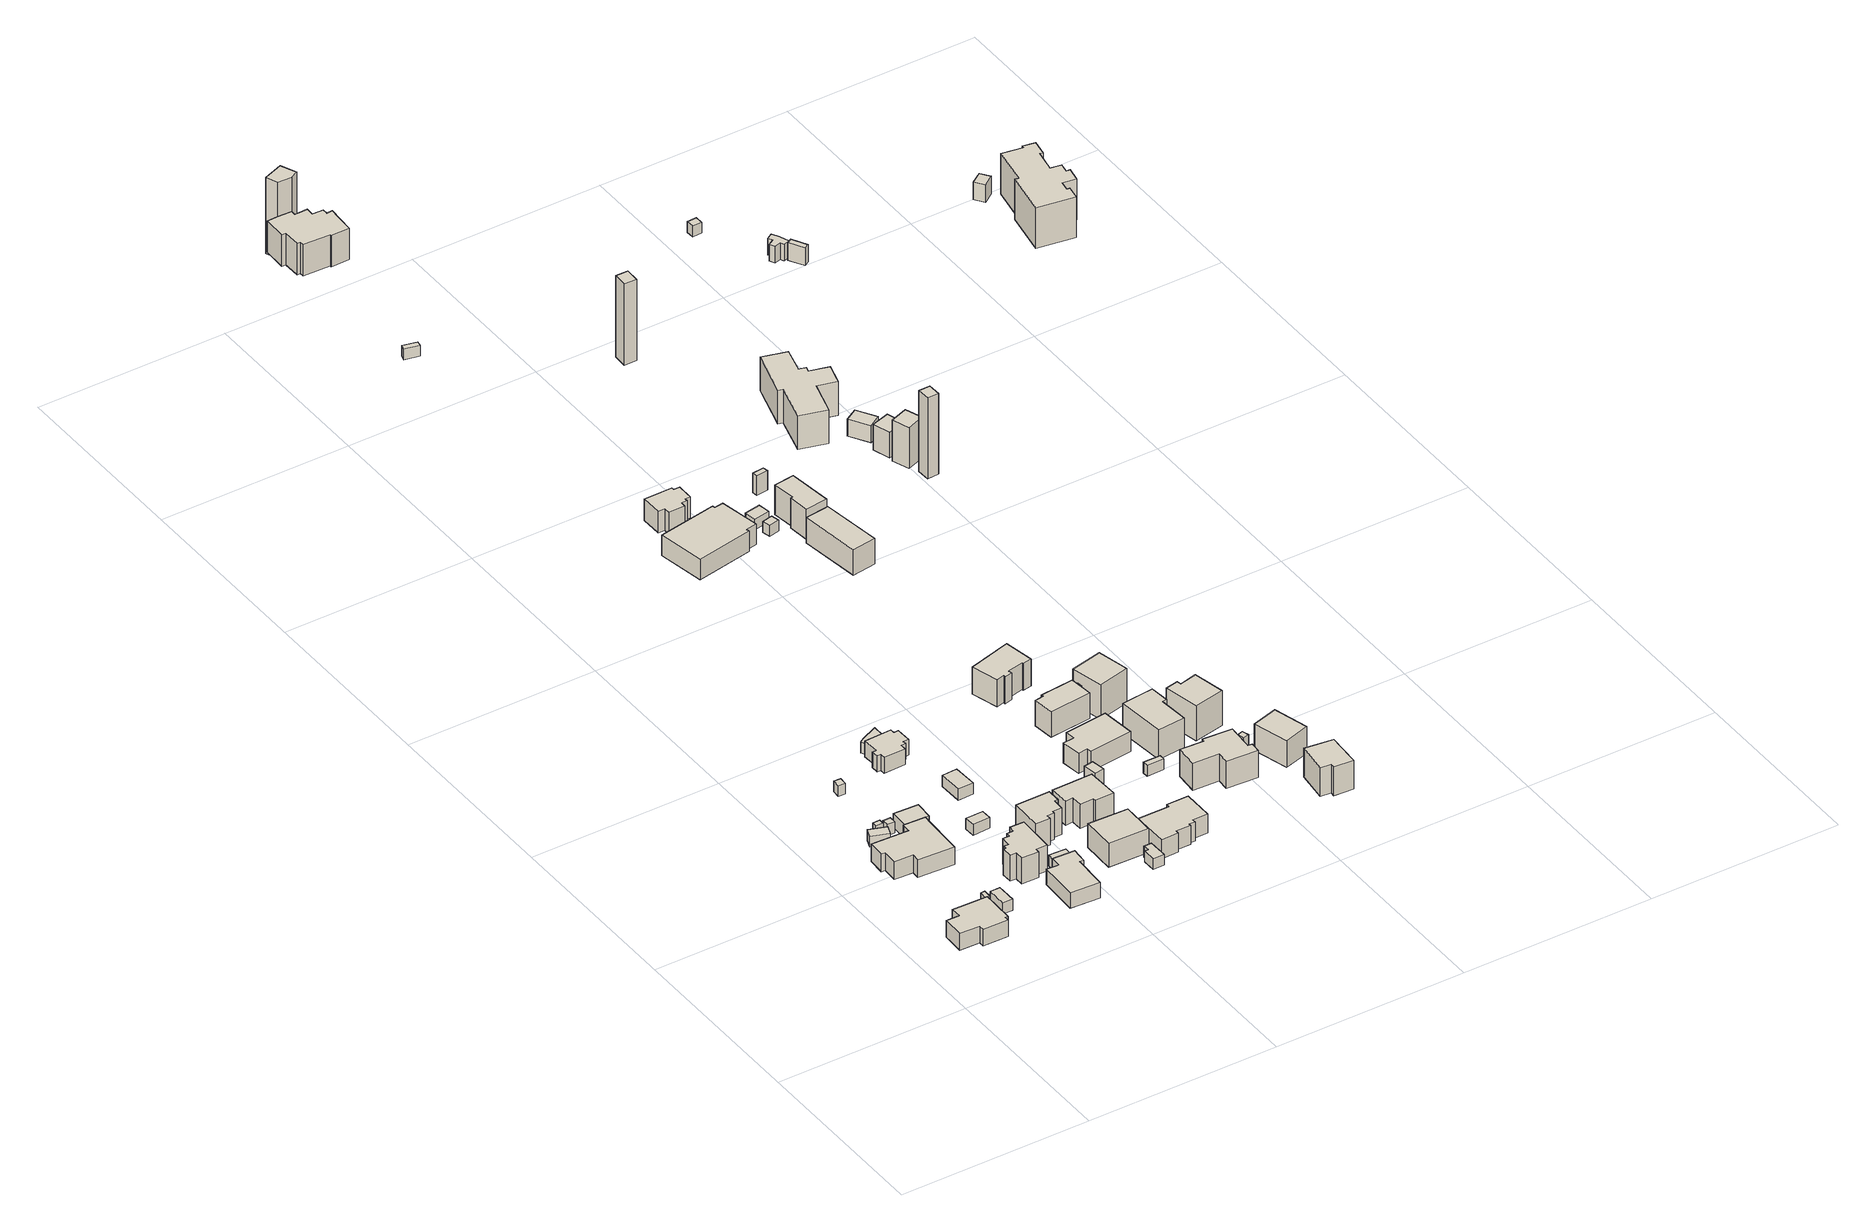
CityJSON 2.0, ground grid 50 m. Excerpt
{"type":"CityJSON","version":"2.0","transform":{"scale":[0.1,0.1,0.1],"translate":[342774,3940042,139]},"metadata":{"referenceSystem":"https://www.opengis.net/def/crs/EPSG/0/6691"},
"CityObjects":{
"building1":{"type":"Building","attributes":{"usage":"411","measuredHeight":5.8,"storeysAboveGround":1,"BuildingIDAttribute.prefecture":"14","BuildingIDAttribute.city":"14151","BuildingDetailAttribute.totalFloorArea":85.04,"BuildingDetailAttribute.buildingFootprintArea":85.04,"BuildingDetailAttribute.buildingStructureType":"601","BuildingDetailAttribute.buildingStructureOrgType":"1","BuildingDetailAttribute.orgUsage":"10","BuildingDetailAttribute.surveyYear":2015,"BuildingLandSlideRiskAttribute.description":"1","BuildingLandSlideRiskAttribute.areaType":"1"},"geometry":[{"type":"Solid","lod":"1","boundaries":[[[[0,1,2,3,4,5,6,7,8,9]],[[8,10,11,9]],[[7,12,10,8]],[[6,13,12,7]],[[5,14,13,6]],[[4,15,14,5]],[[3,16,15,4]],[[2,17,16,3]],[[1,18,17,2]],[[0,19,18,1]],[[9,11,19,0]],[[10,12,13,14,15,16,17,18,19,11]]]]}]},
"building2":{"type":"Building","attributes":{"BuildingIDAttribute.prefecture":"14","BuildingIDAttribute.city":"14151","BuildingDetailAttribute.surveyYear":2015,"BuildingLandSlideRiskAttribute.description":"1","BuildingLandSlideRiskAttribute.areaType":"1"},"geometry":[{"type":"Solid","lod":"1","boundaries":[[[[20,21,22,23]],[[22,24,25,23]],[[21,26,24,22]],[[20,27,26,21]],[[23,25,27,20]],[[24,26,27,25]]]]}]},
"building3":{"type":"Building","attributes":{"BuildingIDAttribute.prefecture":"14","BuildingIDAttribute.city":"14151","BuildingDetailAttribute.surveyYear":2015,"BuildingLandSlideRiskAttribute.description":"1","BuildingLandSlideRiskAttribute.areaType":"1"},"geometry":[{"type":"Solid","lod":"1","boundaries":[[[[28,29,30,31]],[[30,32,33,31]],[[29,34,32,30]],[[28,35,34,29]],[[31,33,35,28]],[[32,34,35,33]]]]}]},
"building4":{"type":"Building","attributes":{"usage":"411","measuredHeight":6.6,"storeysAboveGround":1,"BuildingIDAttribute.prefecture":"14","BuildingIDAttribute.city":"14151","BuildingDetailAttribute.totalFloorArea":133.47,"BuildingDetailAttribute.buildingFootprintArea":133.47,"BuildingDetailAttribute.buildingStructureType":"601","BuildingDetailAttribute.buildingStructureOrgType":"1","BuildingDetailAttribute.orgUsage":"10","BuildingDetailAttribute.surveyYear":2015,"BuildingLandSlideRiskAttribute.description":"1","BuildingLandSlideRiskAttribute.areaType":"1"},"geometry":[{"type":"Solid","lod":"1","boundaries":[[[[36,37,38,39,40,41,42,43,44,45]],[[44,46,47,45]],[[43,48,46,44]],[[42,49,48,43]],[[41,50,49,42]],[[40,51,50,41]],[[39,52,51,40]],[[38,53,52,39]],[[37,54,53,38]],[[36,55,54,37]],[[45,47,55,36]],[[46,48,49,50,51,52,53,54,55,47]]]]}]},
"building5":{"type":"Building","attributes":{"measuredHeight":3.4,"BuildingIDAttribute.prefecture":"14","BuildingIDAttribute.city":"14151","BuildingDetailAttribute.surveyYear":2015,"BuildingLandSlideRiskAttribute.description":"1","BuildingLandSlideRiskAttribute.areaType":"1"},"geometry":[{"type":"Solid","lod":"1","boundaries":[[[[56,57,58,59]],[[58,60,61,59]],[[57,62,60,58]],[[56,63,62,57]],[[59,61,63,56]],[[60,62,63,61]]]]}]},
"building6":{"type":"Building","attributes":{"BuildingIDAttribute.prefecture":"14","BuildingIDAttribute.city":"14151","BuildingDetailAttribute.surveyYear":2015,"BuildingLandSlideRiskAttribute.description":"1","BuildingLandSlideRiskAttribute.areaType":"1"},"geometry":[{"type":"Solid","lod":"1","boundaries":[[[[64,65,66,67]],[[66,68,69,67]],[[65,70,68,66]],[[64,71,70,65]],[[67,69,71,64]],[[68,70,71,69]]]]}]},
"building7":{"type":"Building","attributes":{"measuredHeight":3.3,"BuildingIDAttribute.prefecture":"14","BuildingIDAttribute.city":"14151","BuildingDetailAttribute.surveyYear":2015,"BuildingLandSlideRiskAttribute.description":"1","BuildingLandSlideRiskAttribute.areaType":"1"},"geometry":[{"type":"Solid","lod":"1","boundaries":[[[[72,73,74,75]],[[74,76,77,75]],[[73,78,76,74]],[[72,79,78,73]],[[75,77,79,72]],[[76,78,79,77]]]]}]},
"building8":{"type":"Building","attributes":{"BuildingIDAttribute.prefecture":"14","BuildingIDAttribute.city":"14151","BuildingDetailAttribute.surveyYear":2015,"BuildingLandSlideRiskAttribute.description":"1","BuildingLandSlideRiskAttribute.areaType":"1"},"geometry":[{"type":"Solid","lod":"1","boundaries":[[[[80,81,82,83]],[[82,84,85,83]],[[81,86,84,82]],[[80,87,86,81]],[[83,85,87,80]],[[84,86,87,85]]]]}]},
"building9":{"type":"Building","attributes":{"usage":"411","measuredHeight":4.3,"storeysAboveGround":1,"BuildingIDAttribute.prefecture":"14","BuildingIDAttribute.city":"14151","BuildingDetailAttribute.totalFloorArea":31.09,"BuildingDetailAttribute.buildingFootprintArea":31.09,"BuildingDetailAttribute.buildingStructureType":"610","BuildingDetailAttribute.buildingStructureOrgType":"2","BuildingDetailAttribute.orgUsage":"10","BuildingDetailAttribute.surveyYear":2015,"BuildingLandSlideRiskAttribute.description":"1","BuildingLandSlideRiskAttribute.areaType":"1"},"geometry":[{"type":"Solid","lod":"1","boundaries":[[[[88,89,90,91]],[[90,92,93,91]],[[89,94,92,90]],[[88,95,94,89]],[[91,93,95,88]],[[92,94,95,93]]]]}]},
"building10":{"type":"Building","attributes":{"usage":"411","measuredHeight":8,"storeysAboveGround":2,"BuildingIDAttribute.prefecture":"14","BuildingIDAttribute.city":"14151","BuildingDetailAttribute.totalFloorArea":107.5,"BuildingDetailAttribute.buildingFootprintArea":53.75,"BuildingDetailAttribute.buildingStructureType":"601","BuildingDetailAttribute.buildingStructureOrgType":"1","BuildingDetailAttribute.orgUsage":"10","BuildingDetailAttribute.surveyYear":2015,"BuildingLandSlideRiskAttribute.description":"1","BuildingLandSlideRiskAttribute.areaType":"1"},"geometry":[{"type":"Solid","lod":"1","boundaries":[[[[96,97,98,99,100,101,102,103,104,105,106,107,108,109,110,111]],[[110,112,113,111]],[[109,114,112,110]],[[108,115,114,109]],[[107,116,115,108]],[[106,117,116,107]],[[105,118,117,106]],[[104,119,118,105]],[[103,120,119,104]],[[102,121,120,103]],[[101,122,121,102]],[[100,123,122,101]],[[99,124,123,100]],[[98,125,124,99]],[[97,126,125,98]],[[96,127,126,97]],[[111,113,127,96]],[[112,114,115,116,117,118,119,120,121,122,123,124,125,126,127,113]]]]}]},
"building11":{"type":"Building","attributes":{"usage":"411","measuredHeight":5.1,"storeysAboveGround":1,"BuildingIDAttribute.prefecture":"14","BuildingIDAttribute.city":"14151","BuildingDetailAttribute.totalFloorArea":77.42,"BuildingDetailAttribute.buildingFootprintArea":77.42,"BuildingDetailAttribute.buildingStructureType":"601","BuildingDetailAttribute.buildingStructureOrgType":"1","BuildingDetailAttribute.orgUsage":"10","BuildingDetailAttribute.surveyYear":2015,"BuildingLandSlideRiskAttribute.description":"1","BuildingLandSlideRiskAttribute.areaType":"1"},"geometry":[{"type":"Solid","lod":"1","boundaries":[[[[128,129,130,131,132,133,134,135]],[[134,136,137,135]],[[133,138,136,134]],[[132,139,138,133]],[[131,140,139,132]],[[130,141,140,131]],[[129,142,141,130]],[[128,143,142,129]],[[135,137,143,128]],[[136,138,139,140,141,142,143,137]]]]}]},
"building12":{"type":"Building","attributes":{"BuildingIDAttribute.prefecture":"14","BuildingIDAttribute.city":"14151","BuildingDetailAttribute.surveyYear":2015,"BuildingLandSlideRiskAttribute.description":"1","BuildingLandSlideRiskAttribute.areaType":"1"},"geometry":[{"type":"Solid","lod":"1","boundaries":[[[[144,145,146,147]],[[146,148,149,147]],[[145,150,148,146]],[[144,151,150,145]],[[147,149,151,144]],[[148,150,151,149]]]]}]},
"building13":{"type":"Building","attributes":{"measuredHeight":3.3,"BuildingIDAttribute.prefecture":"14","BuildingIDAttribute.city":"14151","BuildingDetailAttribute.surveyYear":2015,"BuildingLandSlideRiskAttribute.description":"1","BuildingLandSlideRiskAttribute.areaType":"1"},"geometry":[{"type":"Solid","lod":"1","boundaries":[[[[152,153,154,155]],[[154,156,157,155]],[[153,158,156,154]],[[152,159,158,153]],[[155,157,159,152]],[[156,158,159,157]]]]}]},
"building14":{"type":"Building","attributes":{"usage":"411","measuredHeight":5.2,"storeysAboveGround":1,"BuildingIDAttribute.prefecture":"14","BuildingIDAttribute.city":"14151","BuildingDetailAttribute.totalFloorArea":46.39,"BuildingDetailAttribute.buildingFootprintArea":46.39,"BuildingDetailAttribute.buildingStructureType":"601","BuildingDetailAttribute.buildingStructureOrgType":"1","BuildingDetailAttribute.orgUsage":"10","BuildingDetailAttribute.surveyYear":2015,"BuildingLandSlideRiskAttribute.description":"1","BuildingLandSlideRiskAttribute.areaType":"1"},"geometry":[{"type":"Solid","lod":"1","boundaries":[[[[160,161,162,163,164,165,166,167,168,169,170,171,172,173]],[[172,174,175,173]],[[171,176,174,172]],[[170,177,176,171]],[[169,178,177,170]],[[168,179,178,169]],[[167,180,179,168]],[[166,181,180,167]],[[165,182,181,166]],[[164,183,182,165]],[[163,184,183,164]],[[162,185,184,163]],[[161,186,185,162]],[[160,187,186,161]],[[173,175,187,160]],[[174,176,177,178,179,180,181,182,183,184,185,186,187,175]]]]}]},
"building15":{"type":"Building","attributes":{"BuildingIDAttribute.prefecture":"14","BuildingIDAttribute.city":"14151","BuildingDetailAttribute.surveyYear":2015,"BuildingLandSlideRiskAttribute.description":"1","BuildingLandSlideRiskAttribute.areaType":"1"},"geometry":[{"type":"Solid","lod":"1","boundaries":[[[[188,189,190,191,192]],[[191,193,194,192]],[[190,195,193,191]],[[189,196,195,190]],[[188,197,196,189]],[[192,194,197,188]],[[193,195,196,197,194]]]]}]},
"building16":{"type":"Building","attributes":{"usage":"411","measuredHeight":3.3,"storeysAboveGround":1,"BuildingIDAttribute.prefecture":"14","BuildingIDAttribute.city":"14151","BuildingDetailAttribute.totalFloorArea":20.51,"BuildingDetailAttribute.buildingFootprintArea":20.51,"BuildingDetailAttribute.buildingStructureType":"601","BuildingDetailAttribute.buildingStructureOrgType":"1","BuildingDetailAttribute.orgUsage":"10","BuildingDetailAttribute.surveyYear":2015,"BuildingLandSlideRiskAttribute.description":"1","BuildingLandSlideRiskAttribute.areaType":"1"},"geometry":[{"type":"Solid","lod":"1","boundaries":[[[[198,199,200,201]],[[200,202,203,201]],[[199,204,202,200]],[[198,205,204,199]],[[201,203,205,198]],[[202,204,205,203]]]]}]},
"building17":{"type":"Building","attributes":{"usage":"411","measuredHeight":8.1,"storeysAboveGround":2,"BuildingIDAttribute.prefecture":"14","BuildingIDAttribute.city":"14151","BuildingDetailAttribute.totalFloorArea":90.19,"BuildingDetailAttribute.buildingFootprintArea":45.09,"BuildingDetailAttribute.buildingStructureType":"601","BuildingDetailAttribute.buildingStructureOrgType":"1","BuildingDetailAttribute.orgUsage":"10","BuildingDetailAttribute.surveyYear":2015,"BuildingLandSlideRiskAttribute.description":"1","BuildingLandSlideRiskAttribute.areaType":"1"},"geometry":[{"type":"Solid","lod":"1","boundaries":[[[[206,207,208,209,210,211,212,213,214,215]],[[214,216,217,215]],[[213,218,216,214]],[[212,219,218,213]],[[211,220,219,212]],[[210,221,220,211]],[[209,222,221,210]],[[208,223,222,209]],[[207,224,223,208]],[[206,225,224,207]],[[215,217,225,206]],[[216,218,219,220,221,222,223,224,225,217]]]]}]},
"building18":{"type":"Building","attributes":{"usage":"411","measuredHeight":7.7,"storeysAboveGround":2,"BuildingIDAttribute.prefecture":"14","BuildingIDAttribute.city":"14151","BuildingDetailAttribute.totalFloorArea":128.65,"BuildingDetailAttribute.buildingFootprintArea":64.32,"BuildingDetailAttribute.buildingStructureType":"601","BuildingDetailAttribute.buildingStructureOrgType":"1","BuildingDetailAttribute.orgUsage":"10","BuildingDetailAttribute.surveyYear":2015,"BuildingLandSlideRiskAttribute.description":"1","BuildingLandSlideRiskAttribute.areaType":"1"},"geometry":[{"type":"Solid","lod":"1","boundaries":[[[[226,227,228,229]],[[228,230,231,229]],[[227,232,230,228]],[[226,233,232,227]],[[229,231,233,226]],[[230,232,233,231]]]]}]},
"building19":{"type":"Building","attributes":{"BuildingIDAttribute.prefecture":"14","BuildingIDAttribute.city":"14151","BuildingDetailAttribute.surveyYear":2015,"BuildingLandSlideRiskAttribute.description":"1","BuildingLandSlideRiskAttribute.areaType":"1"},"geometry":[{"type":"Solid","lod":"1","boundaries":[[[[234,235,236,237,238,239]],[[238,240,241,239]],[[237,242,240,238]],[[236,243,242,237]],[[235,244,243,236]],[[234,245,244,235]],[[239,241,245,234]],[[240,242,243,244,245,241]]]]}]},
"building20":{"type":"Building","attributes":{"usage":"411","measuredHeight":8.2,"storeysAboveGround":2,"BuildingIDAttribute.prefecture":"14","BuildingIDAttribute.city":"14151","BuildingDetailAttribute.totalFloorArea":113.81,"BuildingDetailAttribute.buildingFootprintArea":56.91,"BuildingDetailAttribute.buildingStructureType":"601","BuildingDetailAttribute.buildingStructureOrgType":"1","BuildingDetailAttribute.orgUsage":"10","BuildingDetailAttribute.surveyYear":2015,"BuildingLandSlideRiskAttribute.description":"1","BuildingLandSlideRiskAttribute.areaType":"1"},"geometry":[{"type":"Solid","lod":"1","boundaries":[[[[246,247,248,249,250,251,252,253]],[[252,254,255,253]],[[251,256,254,252]],[[250,257,256,251]],[[249,258,257,250]],[[248,259,258,249]],[[247,260,259,248]],[[246,261,260,247]],[[253,255,261,246]],[[254,256,257,258,259,260,261,255]]]]}]},
"building21":{"type":"Building","attributes":{"usage":"411","measuredHeight":6.4,"storeysAboveGround":1,"BuildingIDAttribute.prefecture":"14","BuildingIDAttribute.city":"14151","BuildingDetailAttribute.totalFloorArea":102.02,"BuildingDetailAttribute.buildingFootprintArea":102.02,"BuildingDetailAttribute.buildingStructureType":"601","BuildingDetailAttribute.buildingStructureOrgType":"1","BuildingDetailAttribute.orgUsage":"10","BuildingDetailAttribute.surveyYear":2015,"BuildingLandSlideRiskAttribute.description":"1","BuildingLandSlideRiskAttribute.areaType":"1"},"geometry":[{"type":"Solid","lod":"1","boundaries":[[[[262,263,264,265,266,267,268,269,270,271,272,273]],[[272,274,275,273]],[[271,276,274,272]],[[270,277,276,271]],[[269,278,277,270]],[[268,279,278,269]],[[267,280,279,268]],[[266,281,280,267]],[[265,282,281,266]],[[264,283,282,265]],[[263,284,283,264]],[[262,285,284,263]],[[273,275,285,262]],[[274,276,277,278,279,280,281,282,283,284,285,275]]]]}]},
"building22":{"type":"Building","attributes":{"measuredHeight":4.8,"BuildingIDAttribute.prefecture":"14","BuildingIDAttribute.city":"14151","BuildingDetailAttribute.surveyYear":2015,"BuildingLandSlideRiskAttribute.description":"1","BuildingLandSlideRiskAttribute.areaType":"1"},"geometry":[{"type":"Solid","lod":"1","boundaries":[[[[286,287,288,289]],[[288,290,291,289]],[[287,292,290,288]],[[286,293,292,287]],[[289,291,293,286]],[[290,292,293,291]]]]}]},
"building23":{"type":"Building","attributes":{"usage":"411","measuredHeight":8.5,"storeysAboveGround":1,"BuildingIDAttribute.prefecture":"14","BuildingIDAttribute.city":"14151","BuildingDetailAttribute.totalFloorArea":174.91,"BuildingDetailAttribute.buildingFootprintArea":174.91,"BuildingDetailAttribute.buildingStructureType":"601","BuildingDetailAttribute.buildingStructureOrgType":"1","BuildingDetailAttribute.orgUsage":"10","BuildingDetailAttribute.surveyYear":2015,"BuildingLandSlideRiskAttribute.description":"1","BuildingLandSlideRiskAttribute.areaType":"1"},"geometry":[{"type":"Solid","lod":"1","boundaries":[[[[294,295,296,297,298,299,300,301]],[[300,302,303,301]],[[299,304,302,300]],[[298,305,304,299]],[[297,306,305,298]],[[296,307,306,297]],[[295,308,307,296]],[[294,309,308,295]],[[301,303,309,294]],[[302,304,305,306,307,308,309,303]]]]}]},
"building24":{"type":"Building","attributes":{"usage":"411","measuredHeight":6.8,"storeysAboveGround":2,"BuildingIDAttribute.prefecture":"14","BuildingIDAttribute.city":"14151","BuildingDetailAttribute.totalFloorArea":142.17,"BuildingDetailAttribute.buildingFootprintArea":71.08,"BuildingDetailAttribute.buildingStructureType":"601","BuildingDetailAttribute.buildingStructureOrgType":"1","BuildingDetailAttribute.orgUsage":"10","BuildingDetailAttribute.surveyYear":2015,"BuildingLandSlideRiskAttribute.description":"1","BuildingLandSlideRiskAttribute.areaType":"1"},"geometry":[{"type":"Solid","lod":"1","boundaries":[[[[310,311,312,313,314,315,316,317]],[[316,318,319,317]],[[315,320,318,316]],[[314,321,320,315]],[[313,322,321,314]],[[312,323,322,313]],[[311,324,323,312]],[[310,325,324,311]],[[317,319,325,310]],[[318,320,321,322,323,324,325,319]]]]}]},
"building25":{"type":"Building","attributes":{"usage":"411","measuredHeight":6.7,"storeysAboveGround":1,"BuildingIDAttribute.prefecture":"14","BuildingIDAttribute.city":"14151","BuildingDetailAttribute.totalFloorArea":45.61,"BuildingDetailAttribute.buildingFootprintArea":45.61,"BuildingDetailAttribute.buildingStructureType":"601","BuildingDetailAttribute.buildingStructureOrgType":"1","BuildingDetailAttribute.orgUsage":"10","BuildingDetailAttribute.surveyYear":2015,"BuildingLandSlideRiskAttribute.description":"1","BuildingLandSlideRiskAttribute.areaType":"1"},"geometry":[{"type":"Solid","lod":"1","boundaries":[[[[326,327,328,329,330,331,332,333,334,335,336,337]],[[336,338,339,337]],[[335,340,338,336]],[[334,341,340,335]],[[333,342,341,334]],[[332,343,342,333]],[[331,344,343,332]],[[330,345,344,331]],[[329,346,345,330]],[[328,347,346,329]],[[327,348,347,328]],[[326,349,348,327]],[[337,339,349,326]],[[338,340,341,342,343,344,345,346,347,348,349,339]]]]}]},
"building26":{"type":"Building","attributes":{"BuildingIDAttribute.prefecture":"14","BuildingIDAttribute.city":"14151","BuildingDetailAttribute.surveyYear":2015,"BuildingLandSlideRiskAttribute.description":"1","BuildingLandSlideRiskAttribute.areaType":"1"},"geometry":[{"type":"Solid","lod":"1","boundaries":[[[[350,351,352,353]],[[352,354,355,353]],[[351,356,354,352]],[[350,357,356,351]],[[353,355,357,350]],[[354,356,357,355]]]]}]},
"building27":{"type":"Building","attributes":{"usage":"411","measuredHeight":7.5,"storeysAboveGround":2,"BuildingIDAttribute.prefecture":"14","BuildingIDAttribute.city":"14151","BuildingDetailAttribute.totalFloorArea":95.66,"BuildingDetailAttribute.buildingFootprintArea":47.83,"BuildingDetailAttribute.buildingStructureType":"601","BuildingDetailAttribute.buildingStructureOrgType":"1","BuildingDetailAttribute.orgUsage":"10","BuildingDetailAttribute.surveyYear":2015,"BuildingLandSlideRiskAttribute.description":"1","BuildingLandSlideRiskAttribute.areaType":"1"},"geometry":[{"type":"Solid","lod":"1","boundaries":[[[[358,359,360,361,362,363]],[[362,364,365,363]],[[361,366,364,362]],[[360,367,366,361]],[[359,368,367,360]],[[358,369,368,359]],[[363,365,369,358]],[[364,366,367,368,369,365]]]]}]},
"building28":{"type":"Building","attributes":{"BuildingIDAttribute.prefecture":"14","BuildingIDAttribute.city":"14151","BuildingDetailAttribute.surveyYear":2015,"BuildingLandSlideRiskAttribute.description":"1","BuildingLandSlideRiskAttribute.areaType":"1"},"geometry":[{"type":"Solid","lod":"1","boundaries":[[[[370,371,372,373]],[[372,374,375,373]],[[371,376,374,372]],[[370,377,376,371]],[[373,375,377,370]],[[374,376,377,375]]]]}]},
"building29":{"type":"Building","attributes":{"usage":"411","measuredHeight":8.3,"storeysAboveGround":2,"BuildingIDAttribute.prefecture":"14","BuildingIDAttribute.city":"14151","BuildingDetailAttribute.totalFloorArea":118.28,"BuildingDetailAttribute.buildingFootprintArea":59.14,"BuildingDetailAttribute.buildingStructureType":"601","BuildingDetailAttribute.buildingStructureOrgType":"1","BuildingDetailAttribute.orgUsage":"10","BuildingDetailAttribute.surveyYear":2015,"BuildingLandSlideRiskAttribute.description":"1","BuildingLandSlideRiskAttribute.areaType":"1"},"geometry":[{"type":"Solid","lod":"1","boundaries":[[[[378,379,380,381,382,383,384,385,386,387]],[[386,388,389,387]],[[385,390,388,386]],[[384,391,390,385]],[[383,392,391,384]],[[382,393,392,383]],[[381,394,393,382]],[[380,395,394,381]],[[379,396,395,380]],[[378,397,396,379]],[[387,389,397,378]],[[388,390,391,392,393,394,395,396,397,389]]]]}]},
"building30":{"type":"Building","attributes":{"measuredHeight":5.6,"BuildingIDAttribute.prefecture":"14","BuildingIDAttribute.city":"14151","BuildingDetailAttribute.surveyYear":2015,"BuildingLandSlideRiskAttribute.description":"1","BuildingLandSlideRiskAttribute.areaType":"1"},"geometry":[{"type":"Solid","lod":"1","boundaries":[[[[398,399,400,401]],[[400,402,403,401]],[[399,404,402,400]],[[398,405,404,399]],[[401,403,405,398]],[[402,404,405,403]]]]}]},
"building31":{"type":"Building","attributes":{"BuildingIDAttribute.prefecture":"14","BuildingIDAttribute.city":"14151","BuildingDetailAttribute.surveyYear":2015,"BuildingLandSlideRiskAttribute.description":"1","BuildingLandSlideRiskAttribute.areaType":"1"},"geometry":[{"type":"Solid","lod":"1","boundaries":[[[[406,407,408,409]],[[408,410,411,409]],[[407,412,410,408]],[[406,413,412,407]],[[409,411,413,406]],[[410,412,413,411]]]]}]},
"building32":{"type":"Building","attributes":{"BuildingIDAttribute.prefecture":"14","BuildingIDAttribute.city":"14151","BuildingDetailAttribute.surveyYear":2015,"BuildingLandSlideRiskAttribute.description":"1","BuildingLandSlideRiskAttribute.areaType":"1"},"geometry":[{"type":"Solid","lod":"1","boundaries":[[[[414,415,416,417]],[[416,418,419,417]],[[415,420,418,416]],[[414,421,420,415]],[[417,419,421,414]],[[418,420,421,419]]]]}]},
"building33":{"type":"Building","attributes":{"usage":"411","measuredHeight":9.1,"storeysAboveGround":2,"BuildingIDAttribute.prefecture":"14","BuildingIDAttribute.city":"14151","BuildingDetailAttribute.totalFloorArea":160.65,"BuildingDetailAttribute.buildingFootprintArea":80.33,"BuildingDetailAttribute.buildingStructureType":"601","BuildingDetailAttribute.buildingStructureOrgType":"1","BuildingDetailAttribute.orgUsage":"10","BuildingDetailAttribute.surveyYear":2015,"BuildingLandSlideRiskAttribute.description":"1","BuildingLandSlideRiskAttribute.areaType":"1"},"geometry":[{"type":"Solid","lod":"1","boundaries":[[[[422,423,424,425,426,427,428,429,430,431]],[[430,432,433,431]],[[429,434,432,430]],[[428,435,434,429]],[[427,436,435,428]],[[426,437,436,427]],[[425,438,437,426]],[[424,439,438,425]],[[423,440,439,424]],[[422,441,440,423]],[[431,433,441,422]],[[432,434,435,436,437,438,439,440,441,433]]]]}]},
"building34":{"type":"Building","attributes":{"usage":"411","measuredHeight":8.9,"storeysAboveGround":2,"BuildingIDAttribute.prefecture":"14","BuildingIDAttribute.city":"14151","BuildingDetailAttribute.totalFloorArea":140.61,"BuildingDetailAttribute.buildingFootprintArea":70.31,"BuildingDetailAttribute.buildingStructureType":"601","BuildingDetailAttribute.buildingStructureOrgType":"1","BuildingDetailAttribute.orgUsage":"10","BuildingDetailAttribute.surveyYear":2015,"BuildingLandSlideRiskAttribute.description":"1","BuildingLandSlideRiskAttribute.areaType":"1"},"geometry":[{"type":"Solid","lod":"1","boundaries":[[[[442,443,444,445,446,447]],[[446,448,449,447]],[[445,450,448,446]],[[444,451,450,445]],[[443,452,451,444]],[[442,453,452,443]],[[447,449,453,442]],[[448,450,451,452,453,449]]]]}]},
"building35":{"type":"Building","attributes":{"usage":"411","measuredHeight":17,"storeysAboveGround":1,"BuildingIDAttribute.prefecture":"14","BuildingIDAttribute.city":"14151","BuildingDetailAttribute.totalFloorArea":114.6,"BuildingDetailAttribute.buildingFootprintArea":114.6,"BuildingDetailAttribute.buildingStructureType":"601","BuildingDetailAttribute.buildingStructureOrgType":"1","BuildingDetailAttribute.orgUsage":"10","BuildingDetailAttribute.surveyYear":2015,"BuildingLandSlideRiskAttribute.description":"1","BuildingLandSlideRiskAttribute.areaType":"1"},"geometry":[{"type":"Solid","lod":"1","boundaries":[[[[454,455,456,457,458,459,460,461,462,463,464,465,466,467,468,469,470]],[[469,471,472,470]],[[468,473,471,469]],[[467,474,473,468]],[[466,475,474,467]],[[465,476,475,466]],[[464,477,476,465]],[[463,478,477,464]],[[462,479,478,463]],[[461,480,479,462]],[[460,481,480,461]],[[459,482,481,460]],[[458,483,482,459]],[[457,484,483,458]],[[456,485,484,457]],[[455,486,485,456]],[[454,487,486,455]],[[470,472,487,454]],[[471,473,474,475,476,477,478,479,480,481,482,483,484,485,486,487,472]]]]}]},
"building36":{"type":"Building","attributes":{"measuredHeight":23,"BuildingIDAttribute.prefecture":"14","BuildingIDAttribute.city":"14151","BuildingDetailAttribute.surveyYear":2015,"BuildingLandSlideRiskAttribute.description":"1","BuildingLandSlideRiskAttribute.areaType":"1"},"geometry":[{"type":"Solid","lod":"1","boundaries":[[[[488,489,490,491,492]],[[491,493,494,492]],[[490,495,493,491]],[[489,496,495,490]],[[488,497,496,489]],[[492,494,497,488]],[[493,495,496,497,494]]]]}]},
"building37":{"type":"Building","attributes":{"usage":"411","measuredHeight":10.1,"storeysAboveGround":2,"BuildingIDAttribute.prefecture":"14","BuildingIDAttribute.city":"14151","BuildingDetailAttribute.totalFloorArea":129.8,"BuildingDetailAttribute.buildingFootprintArea":64.9,"BuildingDetailAttribute.buildingStructureType":"601","BuildingDetailAttribute.buildingStructureOrgType":"1","BuildingDetailAttribute.orgUsage":"10","BuildingDetailAttribute.surveyYear":2015,"BuildingLandSlideRiskAttribute.description":"1","BuildingLandSlideRiskAttribute.areaType":"1"},"geometry":[{"type":"Solid","lod":"1","boundaries":[[[[498,499,500,501]],[[500,502,503,501]],[[499,504,502,500]],[[498,505,504,499]],[[501,503,505,498]],[[502,504,505,503]]]]}]},
"building38":{"type":"Building","attributes":{"usage":"451","measuredHeight":12,"storeysAboveGround":1,"BuildingIDAttribute.prefecture":"14","BuildingIDAttribute.city":"14151","BuildingDetailAttribute.totalFloorArea":85.87,"BuildingDetailAttribute.buildingFootprintArea":85.87,"BuildingDetailAttribute.buildingStructureType":"601","BuildingDetailAttribute.buildingStructureOrgType":"1","BuildingDetailAttribute.orgUsage":"200","BuildingDetailAttribute.surveyYear":2015,"BuildingLandSlideRiskAttribute.description":"1","BuildingLandSlideRiskAttribute.areaType":"1"},"geometry":[{"type":"Solid","lod":"1","boundaries":[[[[506,507,508,509]],[[508,510,511,509]],[[507,512,510,508]],[[506,513,512,507]],[[509,511,513,506]],[[510,512,513,511]]]]}]},
"building39":{"type":"Building","attributes":{"usage":"451","measuredHeight":14.9,"storeysAboveGround":1,"BuildingIDAttribute.prefecture":"14","BuildingIDAttribute.city":"14151","BuildingDetailAttribute.totalFloorArea":51.66,"BuildingDetailAttribute.buildingFootprintArea":51.66,"BuildingDetailAttribute.buildingStructureType":"601","BuildingDetailAttribute.buildingStructureOrgType":"1","BuildingDetailAttribute.orgUsage":"200","BuildingDetailAttribute.surveyYear":2015,"BuildingLandSlideRiskAttribute.description":"1","BuildingLandSlideRiskAttribute.areaType":"1"},"geometry":[{"type":"Solid","lod":"1","boundaries":[[[[514,515,516,517,518,519]],[[518,520,521,519]],[[517,522,520,518]],[[516,523,522,517]],[[515,524,523,516]],[[514,525,524,515]],[[519,521,525,514]],[[520,522,523,524,525,521]]]]}]},
"building40":{"type":"Building","attributes":{"usage":"411","measuredHeight":10.4,"storeysAboveGround":2,"BuildingIDAttribute.prefecture":"14","BuildingIDAttribute.city":"14151","BuildingDetailAttribute.totalFloorArea":122.5,"BuildingDetailAttribute.buildingFootprintArea":61.25,"BuildingDetailAttribute.buildingStructureType":"601","BuildingDetailAttribute.buildingStructureOrgType":"1","BuildingDetailAttribute.orgUsage":"10","BuildingDetailAttribute.surveyYear":2015,"BuildingLandSlideRiskAttribute.description":"1","BuildingLandSlideRiskAttribute.areaType":"1"},"geometry":[{"type":"Solid","lod":"1","boundaries":[[[[526,527,528,529,530,531]],[[530,532,533,531]],[[529,534,532,530]],[[528,535,534,529]],[[527,536,535,528]],[[526,537,536,527]],[[531,533,537,526]],[[532,534,535,536,537,533]]]]}]},
"building41":{"type":"Building","attributes":{"measuredHeight":6.3,"BuildingIDAttribute.prefecture":"14","BuildingIDAttribute.city":"14151","BuildingDetailAttribute.surveyYear":2015,"BuildingLandSlideRiskAttribute.description":"1","BuildingLandSlideRiskAttribute.areaType":"1"},"geometry":[{"type":"Solid","lod":"1","boundaries":[[[[538,539,540,541]],[[540,542,543,541]],[[539,544,542,540]],[[538,545,544,539]],[[541,543,545,538]],[[542,544,545,543]]]]}]},
"building42":{"type":"Building","attributes":{"BuildingIDAttribute.prefecture":"14","BuildingIDAttribute.city":"14151","BuildingDetailAttribute.surveyYear":2015,"BuildingLandSlideRiskAttribute.description":"1","BuildingLandSlideRiskAttribute.areaType":"1"},"geometry":[{"type":"Solid","lod":"1","boundaries":[[[[546,547,548,549]],[[548,550,551,549]],[[547,552,550,548]],[[546,553,552,547]],[[549,551,553,546]],[[550,552,553,551]]]]}]},
"building43":{"type":"Building","attributes":{"usage":"411","measuredHeight":9.6,"storeysAboveGround":2,"BuildingIDAttribute.prefecture":"14","BuildingIDAttribute.city":"14151","BuildingDetailAttribute.totalFloorArea":95.29,"BuildingDetailAttribute.buildingFootprintArea":47.65,"BuildingDetailAttribute.buildingStructureType":"601","BuildingDetailAttribute.buildingStructureOrgType":"1","BuildingDetailAttribute.orgUsage":"10","BuildingDetailAttribute.surveyYear":2015,"BuildingLandSlideRiskAttribute.description":"1","BuildingLandSlideRiskAttribute.areaType":"1"},"geometry":[{"type":"Solid","lod":"1","boundaries":[[[[554,555,556,557,558,559]],[[558,560,561,559]],[[557,562,560,558]],[[556,563,562,557]],[[555,564,563,556]],[[554,565,564,555]],[[559,561,565,554]],[[560,562,563,564,565,561]]]]}]},
"building44":{"type":"Building","attributes":{"usage":"411","measuredHeight":8,"storeysAboveGround":2,"BuildingIDAttribute.prefecture":"14","BuildingIDAttribute.city":"14151","BuildingDetailAttribute.totalFloorArea":92.55,"BuildingDetailAttribute.buildingFootprintArea":46.27,"BuildingDetailAttribute.buildingStructureType":"601","BuildingDetailAttribute.buildingStructureOrgType":"1","BuildingDetailAttribute.orgUsage":"10","BuildingDetailAttribute.surveyYear":2015,"BuildingLandSlideRiskAttribute.description":"1","BuildingLandSlideRiskAttribute.areaType":"1"},"geometry":[{"type":"Solid","lod":"1","boundaries":[[[[566,567,568,569]],[[568,570,571,569]],[[567,572,570,568]],[[566,573,572,567]],[[569,571,573,566]],[[570,572,573,571]]]]}]},
"building45":{"type":"Building","attributes":{"measuredHeight":24.7,"BuildingIDAttribute.prefecture":"14","BuildingIDAttribute.city":"14151","BuildingDetailAttribute.surveyYear":2015,"BuildingLandSlideRiskAttribute.description":"1","BuildingLandSlideRiskAttribute.areaType":"1"},"geometry":[{"type":"Solid","lod":"1","boundaries":[[[[574,575,576,577]],[[576,578,579,577]],[[575,580,578,576]],[[574,581,580,575]],[[577,579,581,574]],[[578,580,581,579]]]]}]},
"building46":{"type":"Building","attributes":{"usage":"431","measuredHeight":10.5,"storeysAboveGround":1,"BuildingIDAttribute.prefecture":"14","BuildingIDAttribute.city":"14151","BuildingDetailAttribute.totalFloorArea":140.52,"BuildingDetailAttribute.buildingFootprintArea":140.52,"BuildingDetailAttribute.buildingStructureType":"601","BuildingDetailAttribute.buildingStructureOrgType":"1","BuildingDetailAttribute.orgUsage":"143","BuildingDetailAttribute.surveyYear":2015,"BuildingLandSlideRiskAttribute.description":"1","BuildingLandSlideRiskAttribute.areaType":"1"},"geometry":[{"type":"Solid","lod":"1","boundaries":[[[[582,583,584,585,586,587,588,589,590,591,592,593]],[[592,594,595,593]],[[591,596,594,592]],[[590,597,596,591]],[[589,598,597,590]],[[588,599,598,589]],[[587,600,599,588]],[[586,601,600,587]],[[585,602,601,586]],[[584,603,602,585]],[[583,604,603,584]],[[582,605,604,583]],[[593,595,605,582]],[[594,596,597,598,599,600,601,602,603,604,605,595]]]]}]},
"building47":{"type":"Building","attributes":{"measuredHeight":5.6,"BuildingIDAttribute.prefecture":"14","BuildingIDAttribute.city":"14151","BuildingDetailAttribute.surveyYear":2015,"BuildingLandSlideRiskAttribute.description":"1","BuildingLandSlideRiskAttribute.areaType":"1"},"geometry":[{"type":"Solid","lod":"1","boundaries":[[[[606,607,608,609]],[[608,610,611,609]],[[607,612,610,608]],[[606,613,612,607]],[[609,611,613,606]],[[610,612,613,611]]]]}]},
"building48":{"type":"Building","attributes":{"measuredHeight":28.5,"BuildingIDAttribute.prefecture":"14","BuildingIDAttribute.city":"14151","BuildingDetailAttribute.surveyYear":2015,"BuildingLandSlideRiskAttribute.description":"1","BuildingLandSlideRiskAttribute.areaType":"1"},"geometry":[{"type":"Solid","lod":"1","boundaries":[[[[614,615,616,617]],[[616,618,619,617]],[[615,620,618,616]],[[614,621,620,615]],[[617,619,621,614]],[[618,620,621,619]]]]}]},
"building49":{"type":"Building","attributes":{"measuredHeight":9.8,"BuildingIDAttribute.prefecture":"14","BuildingIDAttribute.city":"14151","BuildingDetailAttribute.surveyYear":2015,"BuildingLandSlideRiskAttribute.description":"1","BuildingLandSlideRiskAttribute.areaType":"1"},"geometry":[{"type":"Solid","lod":"1","boundaries":[[[[622,623,624,625]],[[624,626,627,625]],[[623,628,626,624]],[[622,629,628,623]],[[625,627,629,622]],[[626,628,629,627]]]]}]},
"building50":{"type":"Building","attributes":{"measuredHeight":15.8,"BuildingIDAttribute.prefecture":"14","BuildingIDAttribute.city":"14151","BuildingDetailAttribute.surveyYear":2015,"BuildingLandSlideRiskAttribute.description":"1","BuildingLandSlideRiskAttribute.areaType":"1"},"geometry":[{"type":"Solid","lod":"1","boundaries":[[[[630,631,632,633]],[[632,634,635,633]],[[631,636,634,632]],[[630,637,636,631]],[[633,635,637,630]],[[634,636,637,635]]]]}]},
"building51":{"type":"Building","attributes":{"measuredHeight":3.2,"BuildingIDAttribute.prefecture":"14","BuildingIDAttribute.city":"14151","BuildingDetailAttribute.surveyYear":2015,"BuildingLandSlideRiskAttribute.description":"1","BuildingLandSlideRiskAttribute.areaType":"1"},"geometry":[{"type":"Solid","lod":"1","boundaries":[[[[638,639,640,641]],[[640,642,643,641]],[[639,644,642,640]],[[638,645,644,639]],[[641,643,645,638]],[[642,644,645,643]]]]}]},
"building52":{"type":"Building","attributes":{"measuredHeight":5.6,"BuildingIDAttribute.prefecture":"14","BuildingIDAttribute.city":"14151","BuildingDetailAttribute.surveyYear":2015,"BuildingLandSlideRiskAttribute.description":"1","BuildingLandSlideRiskAttribute.areaType":"2"},"geometry":[{"type":"Solid","lod":"1","boundaries":[[[[646,647,648,649,650,651,652,653,654]],[[653,655,656,654]],[[652,657,655,653]],[[651,658,657,652]],[[650,659,658,651]],[[649,660,659,650]],[[648,661,660,649]],[[647,662,661,648]],[[646,663,662,647]],[[654,656,663,646]],[[655,657,658,659,660,661,662,663,656]]]]}]},
"building53":{"type":"Building","attributes":{"measuredHeight":5.2,"BuildingIDAttribute.prefecture":"14","BuildingIDAttribute.city":"14151","BuildingDetailAttribute.surveyYear":2015,"BuildingLandSlideRiskAttribute.description":"1","BuildingLandSlideRiskAttribute.areaType":"2"},"geometry":[{"type":"Solid","lod":"1","boundaries":[[[[664,665,666,667]],[[666,668,669,667]],[[665,670,668,666]],[[664,671,670,665]],[[667,669,671,664]],[[668,670,671,669]]]]}]},
"building54":{"type":"Building","attributes":{"measuredHeight":5.3,"BuildingIDAttribute.prefecture":"14","BuildingIDAttribute.city":"14151","BuildingDetailAttribute.surveyYear":2015,"BuildingLandSlideRiskAttribute.description":"1","BuildingLandSlideRiskAttribute.areaType":"1"},"geometry":[{"type":"Solid","lod":"1","boundaries":[[[[672,673,674,675]],[[674,676,677,675]],[[673,678,676,674]],[[672,679,678,673]],[[675,677,679,672]],[[676,678,679,677]]]]}]},
"building55":{"type":"Building","attributes":{"usage":"411","measuredHeight":14.7,"storeysAboveGround":1,"BuildingIDAttribute.prefecture":"14","BuildingIDAttribute.city":"14151","BuildingDetailAttribute.totalFloorArea":178.43,"BuildingDetailAttribute.buildingFootprintArea":178.43,"BuildingDetailAttribute.buildingStructureType":"601","BuildingDetailAttribute.buildingStructureOrgType":"1","BuildingDetailAttribute.orgUsage":"10","BuildingDetailAttribute.surveyYear":2015,"BuildingLandSlideRiskAttribute.description":"1","BuildingLandSlideRiskAttribute.areaType":"1"},"geometry":[{"type":"Solid","lod":"1","boundaries":[[[[680,681,682,683,684,685,686,687,688,689,690,691,692,693,694,695,696,697]],[[696,698,699,697]],[[695,700,698,696]],[[694,701,700,695]],[[693,702,701,694]],[[692,703,702,693]],[[691,704,703,692]],[[690,705,704,691]],[[689,706,705,690]],[[688,707,706,689]],[[687,708,707,688]],[[686,709,708,687]],[[685,710,709,686]],[[684,711,710,685]],[[683,712,711,684]],[[682,713,712,683]],[[681,714,713,682]],[[680,715,714,681]],[[697,699,715,680]],[[698,700,701,702,703,704,705,706,707,708,709,710,711,712,713,714,715,699]]]]}]}
},
"vertices":[
[119,18,153],[119,7,153],[53,8,153],[53,22,153],[1,23,153],[2,81,153],[36,80,153],[36,107,153],[128,105,153],[126,18,153],[128,105,199],[126,18,199],[36,107,199],[36,80,199],[2,81,199],[1,23,199],[53,22,199],[53,8,199],[119,7,199],[119,18,199],
[131,115,158],[131,137,158],[142,137,158],[142,115,158],[142,137,188],[142,115,188],[131,137,188],[131,115,188],
[27,428,176],[36,452,176],[80,436,176],[71,411,176],[80,436,206],[71,411,206],[36,452,206],[27,428,206],
[60,283,168],[61,304,168],[12,306,168],[14,345,168],[4,346,168],[6,390,168],[104,386,168],[105,410,168],[161,407,168],[155,278,168],[161,407,217],[155,278,217],[105,410,217],[104,386,217],[6,390,217],[4,346,217],[14,345,217],[12,306,217],[61,304,217],[60,283,217],
[152,78,157],[152,130,157],[178,130,157],[178,78,157],[178,130,188],[178,78,188],[152,130,188],[152,78,188],
[58,451,177],[59,465,177],[78,465,177],[78,451,177],[78,465,207],[78,451,207],[59,465,207],[58,451,207],
[82,440,177],[82,458,177],[102,458,177],[102,440,177],[102,458,208],[102,440,208],[82,458,208],[82,440,208],
[66,614,184],[67,635,184],[85,634,184],[84,613,184],[85,634,214],[84,613,214],[67,635,214],[66,614,214],
[110,414,175],[112,462,175],[177,459,175],[174,411,175],[177,459,213],[174,411,213],[112,462,213],[110,414,213],
[292,156,159],[291,145,159],[247,146,159],[247,168,159],[231,169,159],[231,197,159],[237,197,159],[238,206,159],[251,205,159],[252,231,159],[269,230,159],[269,241,159],[287,241,159],[288,257,159],[325,256,159],[321,155,159],[325,256,231],[321,155,231],[288,257,231],[287,241,231],[269,241,231],[269,230,231],[252,231,231],[251,205,231],[238,206,231],[237,197,231],[231,197,231],[231,169,231],[247,168,231],[247,146,231],[291,145,231],[292,156,231],
[367,11,155],[290,16,155],[295,119,155],[326,117,155],[327,144,155],[385,141,155],[382,100,155],[372,101,155],[382,100,198],[372,101,198],[385,141,198],[327,144,198],[326,117,198],[295,119,198],[290,16,198],[367,11,198],
[246,342,172],[245,371,172],[291,372,172],[292,344,172],[291,372,202],[292,344,202],[245,371,202],[246,342,202],
[333,149,159],[334,170,159],[379,168,159],[378,146,159],[379,168,189],[378,146,189],[334,170,189],[333,149,189],
[265,653,187],[265,644,187],[253,644,187],[253,628,187],[196,627,187],[196,640,187],[187,640,187],[186,659,187],[196,659,187],[194,702,187],[265,705,187],[266,693,187],[278,694,187],[279,653,187],[278,694,231],[279,653,231],[266,693,231],[265,705,231],[194,702,231],[196,659,231],[186,659,231],[187,640,231],[196,640,231],[196,627,231],[253,628,231],[253,644,231],[265,644,231],[265,653,231],
[196,708,190],[192,716,190],[204,724,190],[248,743,190],[248,707,190],[248,743,220],[248,707,220],[204,724,220],[192,716,220],[196,708,220],
[283,458,182],[281,521,182],[321,523,182],[324,459,182],[321,523,213],[324,459,213],[281,521,213],[283,458,213],
[422,279,161],[421,249,161],[397,249,161],[397,242,161],[378,242,161],[378,230,161],[340,230,161],[341,314,161],[431,314,161],[431,279,161],[431,314,235],[431,279,235],[341,314,235],[340,230,235],[378,230,235],[378,242,235],[397,242,235],[397,249,235],[421,249,235],[422,279,235],
[444,94,157],[446,181,157],[551,178,157],[549,91,157],[551,178,223],[549,91,223],[446,181,223],[444,94,223],
[533,68,156],[532,84,156],[552,84,156],[553,33,156],[523,33,156],[523,68,156],[523,33,186],[523,68,186],[553,33,186],[552,84,186],[532,84,186],[533,68,186],
[503,238,161],[503,245,161],[467,244,161],[467,273,161],[447,272,161],[445,323,161],[551,325,161],[554,239,161],[551,325,228],[554,239,228],[445,323,228],[447,272,228],[467,273,228],[467,244,228],[503,245,228],[503,238,228],
[661,82,154],[661,73,154],[646,73,154],[646,68,154],[607,68,154],[607,59,154],[562,58,154],[561,153,154],[644,153,154],[644,162,154],[701,162,154],[701,82,154],[701,162,207],[701,82,207],[644,162,207],[644,153,207],[561,153,207],[562,58,207],[607,59,207],[607,68,207],[646,68,207],[646,73,207],[661,73,207],[661,82,207],
[565,376,169],[590,380,169],[596,344,169],[571,340,169],[596,344,212],[571,340,212],[590,380,212],[565,376,212],
[372,1450,221],[373,1443,221],[224,1415,221],[202,1537,221],[356,1565,221],[357,1558,221],[381,1561,221],[401,1456,221],[381,1561,278],[401,1456,278],[357,1558,278],[356,1565,278],[202,1537,278],[224,1415,278],[373,1443,278],[372,1450,278],
[708,406,175],[593,393,175],[591,404,175],[566,401,175],[560,453,175],[589,456,175],[586,481,175],[698,494,175],[586,481,231],[698,494,231],[589,456,231],[560,453,231],[566,401,231],[591,404,231],[593,393,231],[708,406,231],
[330,1659,224],[330,1615,224],[316,1615,224],[316,1607,224],[301,1607,224],[301,1594,224],[257,1593,224],[257,1608,224],[240,1608,224],[239,1665,224],[314,1666,224],[314,1659,224],[314,1666,283],[314,1659,283],[239,1665,283],[240,1608,283],[257,1608,283],[257,1593,283],[301,1594,283],[301,1607,283],[316,1607,283],[316,1615,283],[330,1615,283],[330,1659,283],
[60,2367,305],[64,2381,305],[101,2372,305],[98,2358,305],[101,2372,335],[98,2358,335],[64,2381,335],[60,2367,335],
[585,541,181],[579,596,181],[602,599,181],[601,605,181],[689,614,181],[696,552,181],[689,614,252],[696,552,252],[601,605,252],[602,599,252],[579,596,252],[585,541,252],
[695,319,166],[695,334,166],[740,334,166],[740,319,166],[740,334,196],[740,319,196],[695,334,196],[695,319,196],
[630,723,179],[630,726,179],[588,717,179],[590,708,179],[570,703,179],[569,709,179],[548,703,179],[528,774,179],[640,805,179],[654,727,179],[640,805,254],[654,727,254],[528,774,254],[548,703,254],[569,709,254],[570,703,254],[590,708,254],[588,717,254],[630,726,254],[630,723,254],
[693,617,181],[690,631,181],[719,636,181],[721,623,181],[719,636,217],[721,623,217],[690,631,217],[693,617,217],
[443,1465,220],[438,1487,220],[466,1493,220],[471,1471,220],[466,1493,250],[471,1471,250],[438,1487,250],[443,1465,250],
[427,1501,222],[422,1532,222],[464,1539,222],[469,1508,222],[464,1539,252],[469,1508,252],[422,1532,252],[427,1501,252],
[906,214,160],[904,186,160],[822,191,160],[824,222,160],[756,226,160],[760,286,160],[822,282,160],[823,290,160],[900,285,160],[895,215,160],[900,285,235],[895,215,235],[823,290,235],[822,282,235],[760,286,235],[756,226,235],[824,222,235],[822,191,235],[904,186,235],[906,214,235],
[738,484,166],[823,493,166],[828,441,166],[816,440,166],[823,363,166],[751,356,166],[823,363,248],[751,356,248],[816,440,248],[828,441,248],[823,493,248],[738,484,248],
[84,2845,314],[118,2845,314],[117,2825,314],[146,2824,314],[146,2809,314],[161,2810,314],[157,2734,314],[108,2734,314],[108,2738,314],[38,2740,314],[37,2751,314],[29,2751,314],[28,2796,314],[17,2796,314],[19,2858,314],[48,2859,314],[84,2858,314],[48,2859,401],[84,2858,401],[19,2858,401],[17,2796,401],[28,2796,401],[29,2751,401],[37,2751,401],[38,2740,401],[108,2738,401],[108,2734,401],[157,2734,401],[161,2810,401],[146,2809,401],[146,2824,401],[117,2825,401],[118,2845,401],[84,2845,401],
[36,2890,284],[87,2909,284],[105,2869,284],[84,2858,284],[48,2859,284],[84,2858,495],[48,2859,495],[105,2869,495],[87,2909,495],[36,2890,495],
[736,570,150],[717,653,150],[800,672,150],[819,589,150],[800,672,246],[819,589,246],[717,653,246],[736,570,246],
[537,1269,196],[515,1427,196],[578,1435,196],[600,1278,196],[578,1435,267],[600,1278,267],[515,1427,267],[537,1269,267],
[522,1437,197],[516,1492,197],[522,1493,197],[514,1552,197],[567,1559,197],[581,1444,197],[567,1559,280],[581,1444,280],[514,1552,280],[522,1493,280],[516,1492,280],[522,1437,280],
[874,469,165],[876,458,165],[922,468,165],[939,386,165],[859,370,165],[840,462,165],[859,370,262],[840,462,262],[939,386,262],[922,468,262],[876,458,262],[874,469,262],
[518,1632,199],[516,1646,199],[547,1649,199],[549,1635,199],[547,1649,253],[549,1635,253],[516,1646,253],[518,1632,253],
[934,290,163],[929,307,163],[944,312,163],[949,294,163],[944,312,193],[949,294,193],[929,307,193],[934,290,193],
[1015,49,149],[1016,60,149],[988,63,149],[998,144,149],[1072,135,149],[1066,45,149],[1072,135,229],[1066,45,229],[998,144,229],[988,63,229],[1016,60,229],[1015,49,229],
[982,190,153],[957,282,153],[1024,301,153],[1049,209,153],[1024,301,227],[1049,209,227],[957,282,227],[982,190,227],
[559,2231,169],[560,2268,169],[593,2268,169],[592,2230,169],[593,2268,395],[592,2230,395],[560,2268,395],[559,2231,395],
[811,1911,31],[838,2011,31],[826,2014,31],[861,2140,31],[925,2122,31],[908,2056,31],[926,2051,31],[922,2038,31],[972,2024,31],[956,1968,31],[906,1981,31],[881,1891,31],[906,1981,125],[881,1891,125],[956,1968,125],[972,2024,125],[922,2038,125],[926,2051,125],[908,2056,125],[925,2122,125],[861,2140,125],[826,2014,125],[838,2011,125],[811,1911,125],
[962,1842,31],[931,1892,31],[964,1912,31],[994,1862,31],[964,1912,78],[994,1862,78],[931,1892,78],[962,1842,78],
[1011,1689,6],[1010,1723,6],[1040,1724,6],[1041,1690,6],[1040,1724,231],[1041,1690,231],[1010,1723,231],[1011,1689,231],
[978,1792,13],[964,1838,13],[1011,1852,13],[1025,1807,13],[1011,1852,84],[1025,1807,84],[964,1838,84],[978,1792,84],
[996,1741,8],[980,1785,8],[1026,1802,8],[1042,1758,8],[1026,1802,122],[1042,1758,122],[980,1785,122],[996,1741,122],
[1003,2591,129],[978,2590,129],[977,2611,129],[1002,2612,129],[977,2611,159],[1002,2612,159],[978,2590,159],[1003,2591,159],
[1133,2434,106],[1116,2430,106],[1111,2438,106],[1095,2433,106],[1088,2448,106],[1104,2457,106],[1097,2468,106],[1113,2478,106],[1123,2461,106],[1113,2478,152],[1123,2461,152],[1097,2468,152],[1104,2457,152],[1088,2448,152],[1095,2433,152],[1111,2438,152],[1116,2430,152],[1133,2434,152],
[1145,2389,106],[1124,2427,106],[1137,2434,106],[1158,2396,106],[1137,2434,155],[1158,2396,155],[1124,2427,155],[1145,2389,155],
[1497,2191,261],[1479,2215,261],[1508,2235,261],[1525,2211,261],[1508,2235,310],[1525,2211,310],[1479,2215,310],[1497,2191,310],
[1544,2129,235],[1561,2228,235],[1616,2219,235],[1617,2225,235],[1648,2219,235],[1641,2178,235],[1633,2180,235],[1623,2123,235],[1651,2118,235],[1647,2094,235],[1657,2093,235],[1650,2055,235],[1615,2061,235],[1611,2037,235],[1619,2036,235],[1613,2000,235],[1515,2016,235],[1535,2131,235],[1515,2016,348],[1535,2131,348],[1613,2000,348],[1619,2036,348],[1611,2037,348],[1615,2061,348],[1650,2055,348],[1657,2093,348],[1647,2094,348],[1651,2118,348],[1623,2123,348],[1633,2180,348],[1641,2178,348],[1648,2219,348],[1617,2225,348],[1616,2219,348],[1561,2228,348],[1544,2129,348]
]}
